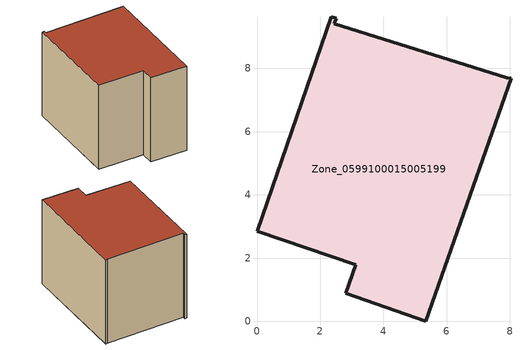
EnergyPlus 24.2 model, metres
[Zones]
Zone_0599100015005199
 floor ground (C_G): 7.9,7.7 8.04,7.7 5.34,0 2.81,0.89 3.12,1.79 0,2.85 2.35,9.63 2.5,9.58 2.45,9.41 z0.86
 wall outside (C_F): 3.12,1.79 2.81,0.89 5.34,0 8.04,7.7 7.9,7.7 2.45,9.41 2.5,9.58 2.35,9.63 0,2.85 3.12,1.79 z0.86:7.26
 roof outside (C_R): 8.04,7.7 7.9,7.7 2.45,9.41 2.5,9.58 2.35,9.63 0,2.85 3.12,1.79 2.81,0.89 5.34,0 z7.26
[BUILDING]
Pand.0599100015005199: North Axis=0; Terrain=City; Loads Convergence Tolerance Value=0.04; Temperature Convergence Tolerance Value=0.4; Solar Distribution=FullExterior; Maximum Number of Warmup Days=25; Minimum Number of Warmup Days=1
[Site:Location]
Rotterdam.The.Hague.AP_ZH_NLD Design_Conditions: Latitude=51.96; Longitude=4.45; Time Zone=1; Elevation=-4.5
[SITE:GROUNDTEMPERATURE:BUILDINGSURFACE]
18, 18, 18, 18, 18, 18, 18, 18, 18, 18, 18, 18
[MATERIAL] Thermal Absorptance=0.9; Solar Absorptance=0.7; Visible Absorptance=0.7
Name | Roughness | Thickness | Conductivity | Density | Specific Heat
G.TI.1946-1964 | MediumSmooth | 0.15 | 1 | 540 | 1210
F.TI.1946-1964 | Rough | 0.3 | 0.857143 | 1920 | 840
R.TI.1946-1964 | MediumRough | 0.2 | 0.277778 | 1500 | 1000
[CONSTRUCTION]
C_G: G.TI.1946-1964
C_F: F.TI.1946-1964
C_R: R.TI.1946-1964
[ZONE]
Zone_0599100015005199: Type=1; Multiplier=1; Ceiling Height=Autocalculate; Volume=Autocalculate; Floor Area=autocalculate; Part of Total Floor Area=Yes
[ZONEINFILTRATION:DESIGNFLOWRATE]
Infil_Zone_0599100015005199: Zone or ZoneList or Space or SpaceList=Zone_0599100015005199; Schedule=AlwaysOn; Design Flow Rate Calculation Method=Flow/Area; Flow Rate per Floor Area=0.003; Constant Term Coefficient=1; Temperature Term Coefficient=0; Velocity Term Coefficient=0; Velocity Squared Term Coefficient=0
[HVACTEMPLATE:ZONE:IDEALLOADSAIRSYSTEM]
Zone_0599100015005199: Maximum Heating Supply Air Temperature=50; Minimum Cooling Supply Air Temperature=13; Maximum Heating Supply Air Humidity Ratio=0.0156; Minimum Cooling Supply Air Humidity Ratio=0.0077; Heating Limit=NoLimit; Cooling Limit=NoLimit; Dehumidification Control Type=ConstantSensibleHeatRatio; Cooling Sensible Heat Ratio=0.7; Dehumidification Setpoint=60; Humidification Control Type=None; Humidification Setpoint=30; Outdoor Air Method=None; Outdoor Air Flow Rate per Person=0.00944; Outdoor Air Flow Rate per Zone Floor Area=0; Outdoor Air Flow Rate per Zone=0; Demand Controlled Ventilation Type=None; Outdoor Air Economizer Type=NoEconomizer; Heat Recovery Type=None; Sensible Heat Recovery Effectiveness=0.7; Latent Heat Recovery Effectiveness=0.65
[ZONECONTROL:THERMOSTAT]
ThermostatControl_Zone_0599100015005199: Zone or ZoneList=Zone_0599100015005199; Control Type Schedule=DualSetpointControlType; Control 1=Thermostat_Zone_0599100015005199; Temperature Difference Between Cutout And Setpoint=0
[THERMOSTATSETPOINT:DUALSETPOINT]
Thermostat_Zone_0599100015005199: Heating Setpoint Temperature Schedule=HeatingSetpoint_Zone_0599100015005199; Cooling Setpoint Temperature Schedule=CoolingSetpoint_Zone_0599100015005199
[SCHEDULE:COMPACT]
HeatingSetpoint_Zone_0599100015005199: Through: 12/31, For: AllDays, Until: 24:00, 21
CoolingSetpoint_Zone_0599100015005199: Through: 12/31, For: AllDays, Until: 24:00, 24
DualSetpointControlType: Through: 12/31, For: AllDays, Until: 24:00, 4
AlwaysOn: Through: 12/31, For: AllDays, Until: 24:00, 1
